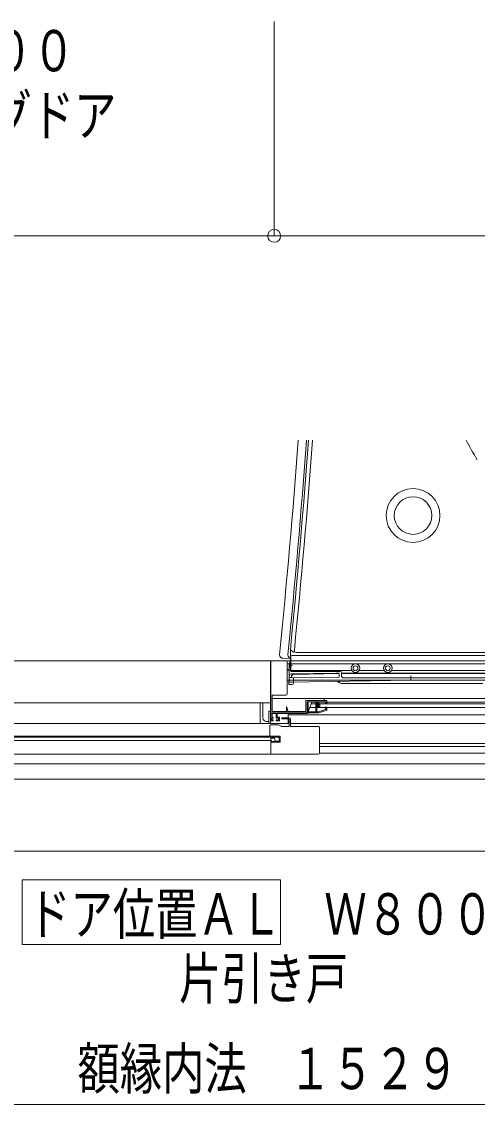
# Model space of a CAD drawing. Units: millimetres on the paper. Extents: x -305 to 305, y -152 to 152.
# Drawn here: x -104.6 to -83.4, y -74.8 to -24.4 of the extents above; entities that cross this region are included whole.
import ezdxf
from ezdxf.enums import TextEntityAlignment as Align

# ---------------------------------------------------------------- set-up
doc = ezdxf.new("R2010")
doc.units = ezdxf.units.MM
doc.layers.add('0-0_0', color=7, linetype='Continuous', lineweight=9)
doc.layers.add('0-1_VIEW0001', color=7, linetype='Continuous', lineweight=9)
doc.styles.add('ＭＳ ゴシック', font='')
doc.styles.get('ＭＳ ゴシック').set_extended_font_data('MS Gothic')

# ---------------------------------------------------------------- blocks, each defined once
blk = doc.blocks.new('_ORIGIN')
at = {"layer": '0-0_0'}
blk.add_line((0, 0), (-1, 0), dxfattribs=at)
blk.add_circle((0, 0), 0.5, dxfattribs=at)

msp = doc.modelspace()

# ---------------------------------------------------------------- linework, layer by layer
at = {"layer": '0-0_0'}
for p, q in [((-92.884, -24.448), (-92.884, -34.407)), ((-92.884, -24.448), (-92.884, -34.407)), ((-93.484, -34.407), (-130.884, -34.407)), ((-52.784, -34.407), (-92.284, -34.407)), ((-55.659, -74.783), (-130.884, -74.783))]:
    msp.add_line(p, q, dxfattribs=at)
at = {"layer": '0-1_VIEW0001'}
for p, q in [((-92.134, -54.625), (-92.134, -53.658)), ((-91.958, -53.776), (-92.134, -53.658)), ((-52.818, -53.776), (-91.847, -53.776)), ((-93.059, -54.159), (-129.509, -54.159)), ((-93.059, -54.159), (-93.059, -56.609)), ((-92.334, -54.159), (-93.019, -54.159)), ((-92.486, -54.047), (-92.1, -54.05)), ((-92.184, -54.159), (-92.333, -54.159)), ((-92.333, -54.159), (-52.209, -54.159)), ((-92.284, -54.309), (-52.334, -54.309)), ((-92.184, -54.307), (-92.184, -54.308)), ((-92.184, -54.308), (-92.184, -54.378)), ((-92.117, -54.609), (-92.117, -54.009)), ((-52.684, -53.909), (-92.017, -53.909)), ((-92.184, -54.378), (-92.184, -54.773)), ((-92.184, -54.773), (-92.184, -54.872)), ((-92.117, -54.659), (-92.134, -54.625)), ((-92.117, -54.659), (-92.117, -54.609)), ((-89.282, -54.609), (-92.117, -54.609)), ((-89.816, -54.659), (-92.117, -54.659)), ((-89.859, -54.759), (-91.986, -54.795)), ((-89.913, -54.734), (-89.859, -54.733)), ((-89.859, -54.735), (-89.859, -54.759)), ((-89.859, -54.759), (-89.859, -54.919)), ((-89.741, -54.741), (-89.759, -54.759)), ((-51.884, -54.759), (-89.759, -54.759)), ((-89.759, -54.859), (-89.759, -54.759)), ((-89.741, -54.741), (-89.741, -54.734)), ((-51.902, -54.741), (-89.741, -54.741)), ((-87.782, -54.609), (-88.936, -54.609)), ((-51.884, -54.609), (-87.436, -54.609)), ((-86.534, -55.061), (-86.534, -54.863)), ((-92.284, -55.059), (-58.307, -55.059)), ((-92.2, -55.059), (-92.203, -55.259)), ((-92.042, -55.259), (-92.203, -55.259)), ((-92.184, -54.872), (-92.184, -54.958)), ((-92.184, -54.932), (-92.084, -54.94)), ((-92.184, -55.159), (-92.184, -54.958)), ((-92.184, -55.159), (-86.534, -55.061)), ((-91.984, -55.156), (-92.184, -55.159)), ((-92.084, -54.956), (-92.084, -54.879)), ((-89.859, -54.919), (-92.084, -54.956)), ((-91.991, -55.156), (-91.992, -55.21)), ((-91.984, -55.156), (-91.984, -54.955)), ((-89.855, -55.183), (-89.856, -55.119)), ((-83.184, -55.219), (-89.71, -55.219)), ((-51.884, -54.959), (-89.659, -54.959)), ((-93.534, -56.12), (-129.509, -56.12)), ((-93.534, -56.109), (-93.484, -56.109)), ((-93.534, -56.172), (-93.534, -56.109)), ((-93.534, -57.07), (-93.534, -56.172)), ((-93.446, -56.12), (-93.059, -56.12)), ((-93.409, -56.184), (-93.409, -56.836)), ((-93.034, -56.505), (-93.034, -56.364)), ((-54.734, -55.908), (-92.974, -55.908)), ((-92.234, -56.524), (-92.309, -56.283)), ((-92.308, -56.283), (-92.308, -56.524)), ((-90.459, -56.009), (-91.394, -56.009)), ((-91.344, -56.584), (-91.344, -56.158)), ((-91.134, -56.09), (-91.334, -56.609)), ((-55.809, -56.33), (-91.226, -56.33)), ((-55.809, -56.17), (-91.165, -56.17)), ((-56.134, -56.09), (-91.134, -56.09)), ((-90.949, -56.138), (-90.949, -56.109)), ((-90.928, -56.18), (-90.947, -56.145)), ((-90.945, -56.211), (-90.931, -56.197)), ((-90.934, -56.094), (-90.933, -56.094)), ((-90.92, -56.102), (-90.879, -56.175)), ((-90.878, -56.209), (-90.9, -56.23)), ((-90.889, -56.22), (-90.889, -56.236)), ((-90.858, -56.179), (-90.882, -56.202)), ((-90.882, -56.261), (-90.861, -56.297)), ((-90.874, -56.195), (-90.874, -56.198)), ((-90.815, -56.287), (-90.842, -56.241)), ((-90.84, -56.309), (-90.828, -56.309)), ((-90.839, -56.223), (-90.813, -56.197)), ((-90.759, -56.17), (-90.759, -56.33)), ((-90.558, -55.908), (-90.558, -56.009)), ((-90.524, -56.337), (-90.524, -56.334)), ((-90.483, -56.384), (-90.52, -56.347)), ((-90.509, -56.144), (-90.509, -56.17)), ((-90.509, -56.319), (-90.49, -56.319)), ((-90.484, -56.064), (-90.484, -56.119)), ((-90.48, -56.324), (-90.438, -56.365)), ((-90.434, -56.17), (-90.434, -56.034)), ((-93.137, -56.521), (-93.116, -56.51)), ((-93.137, -57.07), (-93.137, -56.521)), ((-93.116, -56.51), (-93.099, -56.509)), ((-93.059, -56.609), (-91.334, -56.609)), ((-93.034, -56.505), (-93.034, -56.511)), ((-92.534, -56.844), (-92.534, -56.824)), ((-92.519, -56.809), (-92.184, -56.809)), ((-92.199, -56.859), (-92.519, -56.859)), ((-92.234, -56.609), (-92.234, -57.07)), ((-92.234, -56.67), (-55.209, -56.67)), ((-92.184, -57.194), (-92.184, -56.874)), ((-92.134, -56.859), (-92.134, -57.194)), ((-91.359, -56.584), (-91.359, -56.549)), ((-90.469, -56.47), (-90.82, -56.58)), ((-90.434, -56.376), (-90.434, -56.423)), ((-92.184, -57.07), (-129.334, -57.07)), ((-93.259, -56.985), (-93.137, -56.985)), ((-93.084, -57.713), (-93.084, -57.178)), ((-93.072, -57.156), (-93.038, -57.136)), ((-93.03, -57.134), (-92.688, -57.134)), ((-92.939, -56.959), (-92.939, -56.909)), ((-92.634, -56.959), (-92.789, -56.959)), ((-92.681, -57.136), (-92.558, -57.207)), ((-92.55, -57.209), (-92.199, -57.209)), ((-92.134, -57.07), (-55.234, -57.07)), ((-92.119, -57.209), (-90.834, -57.209)), ((-90.784, -57.259), (-90.784, -58.459)), ((-129.334, -57.66), (-93.044, -57.66)), ((-92.654, -57.713), (-129.214, -57.713)), ((-129.164, -57.863), (-93.044, -57.863)), ((-93.044, -57.66), (-93.044, -58.51)), ((-93.044, -57.814), (-93.044, -57.884)), ((-93.039, -57.669), (-92.609, -57.669)), ((-93.037, -57.885), (-93.023, -57.877)), ((-93.015, -57.874), (-93.014, -57.874)), ((-93.004, -57.884), (-93.004, -57.889)), ((-92.654, -57.894), (-92.654, -57.713)), ((-92.609, -57.669), (-92.609, -57.939)), ((-93.044, -58.464), (-93.044, -57.898)), ((-92.609, -57.939), (-93.044, -57.939)), ((-92.979, -57.914), (-92.907, -57.914)), ((-92.901, -57.913), (-92.863, -57.898)), ((-92.844, -57.894), (-92.654, -57.894)), ((-90.784, -58.013), (-56.209, -58.013)), ((-90.784, -58.153), (-55.966, -58.153)), ((-93.044, -58.51), (-131.044, -58.51)), ((-90.834, -58.509), (-93.069, -58.509)), ((-90.784, -58.46), (-55.234, -58.46)), ((-129.456, -58.955), (-55.209, -58.955)), ((-128.475, -59.66), (-55.059, -59.66)), ((-54.059, -63.012), (-132.484, -63.012)), ((-104.596, -67.347), (-104.596, -64.347)), ((-104.596, -64.347), (-92.596, -64.347)), ((-92.596, -67.347), (-92.596, -64.347)), ((-104.596, -67.347), (-92.596, -67.347))]:
    msp.add_line(p, q, dxfattribs=at)
for points in [[(-93.019, -54.159), (-93.03, -54.164), (-93.034, -54.174)], [(-93.034, -54.174), (-93.034, -56.959), (-92.939, -56.959)], [(-92.284, -54.209), (-92.299, -54.174), (-92.334, -54.159)], [(-92.284, -55.709), (-92.284, -54.599), (-92.209, -54.599), (-92.209, -54.559), (-92.284, -54.559), (-92.284, -54.209)], [(-89.913, -54.734), (-90.02, -54.735), (-92.086, -54.77)], [(-91.419, -56.034), (-91.419, -56.524), (-92.974, -56.524), (-92.974, -55.759), (-92.334, -55.759)], [(-92.334, -55.759), (-92.299, -55.745), (-92.284, -55.709)], [(-93.484, -56.109), (-93.476, -56.109), (-93.468, -56.111), (-93.454, -56.115), (-93.446, -56.119), (-93.433, -56.129), (-93.427, -56.135), (-93.417, -56.149), (-93.413, -56.157), (-93.411, -56.166)], [(-91.394, -56.009), (-91.412, -56.017), (-91.419, -56.034)], [(-91.359, -56.569), (-91.359, -56.064), (-90.854, -56.064), (-90.854, -56.168)], [(-91.349, -56.147), (-91.341, -56.097), (-91.299, -56.124)], [(-91.344, -56.158), (-91.345, -56.152), (-91.349, -56.147)], [(-91.299, -56.124), (-91.299, -56.539), (-90.949, -56.539), (-90.949, -56.222)], [(-90.949, -56.109), (-90.945, -56.099), (-90.934, -56.094)], [(-90.947, -56.145), (-90.949, -56.142), (-90.949, -56.138)], [(-90.949, -56.222), (-90.948, -56.216), (-90.945, -56.211)], [(-90.933, -56.094), (-90.925, -56.096), (-90.92, -56.102)], [(-90.931, -56.197), (-90.927, -56.189), (-90.928, -56.18)], [(-90.9, -56.23), (-90.903, -56.235), (-90.904, -56.241)], [(-90.904, -56.241), (-90.904, -56.539), (-90.849, -56.539)], [(-90.882, -56.202), (-90.887, -56.21), (-90.889, -56.22)], [(-90.889, -56.236), (-90.887, -56.249), (-90.882, -56.261)], [(-90.879, -56.175), (-90.875, -56.185), (-90.874, -56.195)], [(-90.874, -56.198), (-90.875, -56.204), (-90.878, -56.209)], [(-90.861, -56.297), (-90.852, -56.306), (-90.84, -56.309)], [(-90.854, -56.168), (-90.855, -56.174), (-90.858, -56.179)], [(-90.842, -56.241), (-90.844, -56.232), (-90.839, -56.223)], [(-90.828, -56.309), (-90.815, -56.302), (-90.815, -56.287)], [(-90.813, -56.197), (-90.81, -56.193), (-90.809, -56.187)], [(-90.809, -56.187), (-90.809, -56.064), (-90.484, -56.064)], [(-90.524, -56.334), (-90.52, -56.324), (-90.509, -56.319)], [(-90.52, -56.347), (-90.523, -56.343), (-90.524, -56.337)], [(-90.484, -56.119), (-90.487, -56.126), (-90.494, -56.129), (-90.505, -56.134), (-90.509, -56.144)], [(-90.49, -56.319), (-90.485, -56.321), (-90.48, -56.324)], [(-90.434, -56.034), (-90.441, -56.017), (-90.459, -56.009)], [(-90.438, -56.365), (-90.435, -56.37), (-90.434, -56.376)], [(-93.259, -56.985), (-93.341, -56.961), (-93.398, -56.891), (-93.409, -56.836)], [(-93.056, -57.07), (-93.056, -56.525), (-93.099, -56.509)], [(-92.939, -56.909), (-92.994, -56.909), (-92.994, -56.834), (-92.939, -56.834), (-92.939, -56.794), (-92.984, -56.794), (-92.984, -56.584), (-92.789, -56.584), (-92.789, -56.834), (-92.684, -56.834), (-92.684, -56.909), (-92.789, -56.909), (-92.789, -56.959)], [(-92.634, -56.959), (-92.634, -56.784), (-92.739, -56.784), (-92.739, -56.584), (-90.849, -56.584)], [(-92.534, -56.824), (-92.53, -56.814), (-92.519, -56.809)], [(-92.519, -56.859), (-92.53, -56.855), (-92.534, -56.844)], [(-92.184, -56.874), (-92.188, -56.864), (-92.199, -56.859)], [(-92.184, -56.809), (-92.149, -56.824), (-92.134, -56.859)], [(-90.849, -56.539), (-90.841, -56.539), (-90.833, -56.537)], [(-90.82, -56.58), (-90.834, -56.583), (-90.849, -56.584)], [(-90.833, -56.537), (-90.479, -56.426), (-90.479, -56.394)], [(-90.479, -56.394), (-90.48, -56.389), (-90.483, -56.384)], [(-90.434, -56.423), (-90.444, -56.452), (-90.469, -56.47)], [(-93.084, -57.178), (-93.081, -57.165), (-93.072, -57.156)], [(-93.038, -57.136), (-93.034, -57.135), (-93.03, -57.134)], [(-92.688, -57.134), (-92.684, -57.135), (-92.681, -57.136)], [(-92.558, -57.207), (-92.554, -57.209), (-92.55, -57.209)], [(-92.199, -57.209), (-92.188, -57.205), (-92.184, -57.194)], [(-92.134, -57.194), (-92.13, -57.205), (-92.119, -57.209)], [(-90.834, -57.209), (-90.799, -57.224), (-90.784, -57.259)], [(-93.044, -57.898), (-93.042, -57.891), (-93.037, -57.885)], [(-93.023, -57.877), (-93.019, -57.875), (-93.015, -57.874)], [(-93.014, -57.874), (-93.007, -57.877), (-93.004, -57.884)], [(-93.004, -57.889), (-92.997, -57.907), (-92.979, -57.914)], [(-92.907, -57.914), (-92.904, -57.914), (-92.901, -57.913)], [(-92.863, -57.898), (-92.854, -57.895), (-92.844, -57.894)], [(-90.784, -58.459), (-90.799, -58.495), (-90.834, -58.509)]]:
    msp.add_lwpolyline(points, dxfattribs=at)
for centre, radius in [((-86.434, -47.409), 1.25), ((-86.434, -47.409), 0.875), ((-89.109, -54.509), 0.2), ((-87.609, -54.509), 0.2), ((-89.109, -54.509), 0.113), ((-87.609, -54.509), 0.113)]:
    msp.add_circle(centre, radius, dxfattribs=at)
for centre, radius, start, end in [((-491.184, -14.159), 400.525, 354.30831, 355.74053), ((-491.184, -14.159), 400.909, 354.31329, 355.74462), ((-491.184, -14.159), 401, 354.34726, 355.74559), ((-491.184, -14.159), 401.187, 354.34874, 355.74758), ((-62.91, -32.401), 24, 208.6496, 211.1603), ((-91.847, -53.676), 0.1, 174.3487, 270), ((-92.484, -53.897), 0.15, 174.3083, 269.5), ((-92.099, -53.9), 0.15, 174.3133, 269.5), ((-92.034, -54.307), 0.15, 91, 180), ((-92.034, -54.456), 0.15, 90.9136, 180), ((-92.017, -54.009), 0.1, 90, 180), ((-92.034, -54.521), 0.15, 90.9136, 180), ((-92.084, -54.87), 0.1, 90.9652, 180), ((-91.984, -54.879), 0.1, 90.9652, 180), ((-91.984, -54.895), 0.1, 90.9652, 180), ((-89.816, -54.734), 0.075, 0, 90), ((-89.659, -54.859), 0.1, 180, 270), ((-92.042, -55.209), 0.05, 270, 359), ((-89.71, -54.909), 0.31, 222.8514, 270), ((-93.484, -56.184), 0.075, 0, 14.0074), ((-92.947, -57.862), 0.108, 342.5612, 153.5989)]:
    msp.add_arc(centre, radius, start, end, dxfattribs=at)

# ---------------------------------------------------------------- block references
at = {"layer": '0-0_0', "xscale": 0.6, "yscale": 0.6}
msp.add_blockref('_ORIGIN', (-92.884, -34.407), dxfattribs=at)
at = {"layer": '0-0_0', "xscale": 0.6, "yscale": 0.6, "rotation": 180}
msp.add_blockref('_ORIGIN', (-92.884, -34.407), dxfattribs=at)

# ---------------------------------------------------------------- texts
at = {"layer": '0-0_0', "style": 'ＭＳ ゴシック', "width": 0.75}
msp.add_text('額縁内法\u3000１５２９', height=1.921, dxfattribs=at).set_placement((-102.02, -74.655), align=Align.BOTTOM_LEFT)
at = {"layer": '0-1_VIEW0001', "style": 'ＭＳ ゴシック', "width": 0.75}
for s, p in [('ドア位置ＡＬ\u3000Ｗ８００', (-123.759, -27.334)), ('２枚折りドア／スイングドア', (-125.759, -30.332)), ('ドア位置ＡＬ\u3000Ｗ８００', (-104.31, -67.466)), ('片引き戸', (-97.31, -70.464))]:
    msp.add_text(s, height=1.921, dxfattribs=at).set_placement(p, align=Align.BOTTOM_LEFT)

doc.saveas('drawing.dxf')
